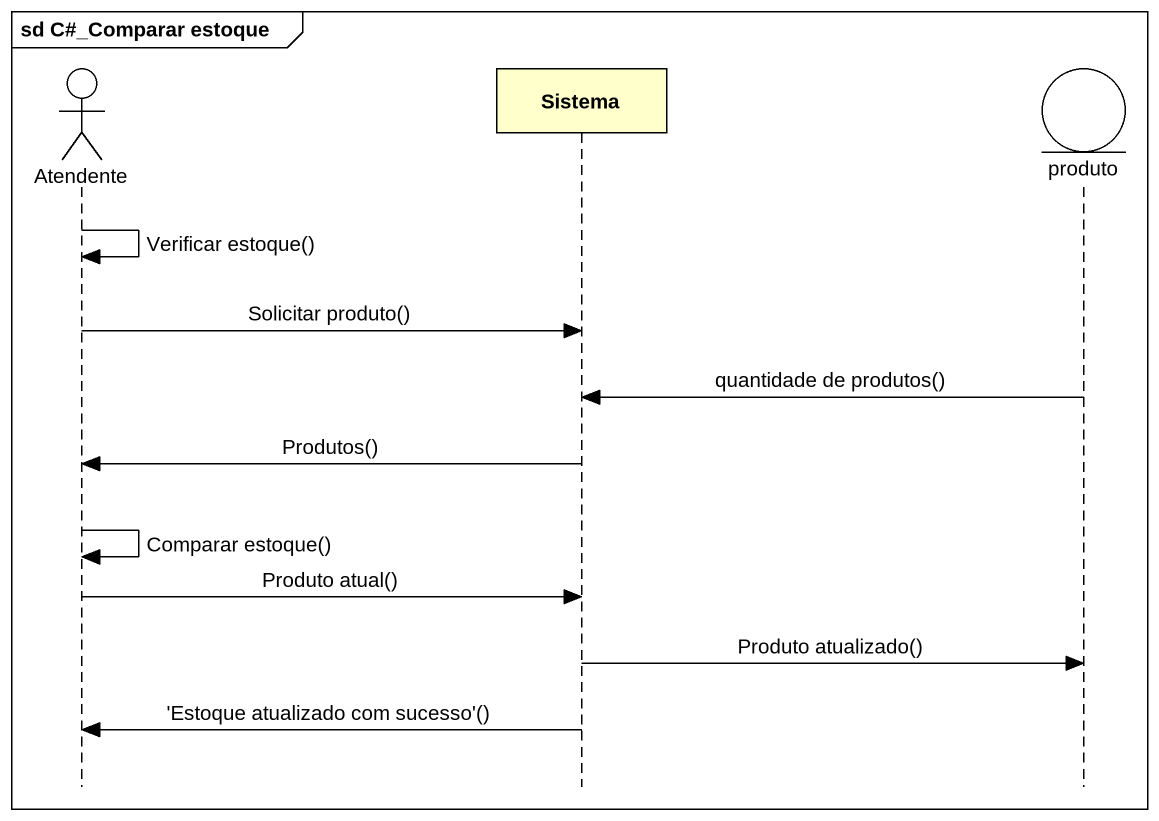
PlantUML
@startuml
mainframe sd C#_Comparar estoque
hide footbox
actor Atendente
participant Sistema
entity produto

Atendente -> Atendente : Verificar estoque()
Atendente -> Sistema : Solicitar produto()
produto -> Sistema : quantidade de produtos()
Sistema -> Atendente : Produtos()
Atendente -> Atendente : Comparar estoque()
Atendente -> Sistema : Produto atual()
Sistema -> produto : Produto atualizado()
Sistema -> Atendente : 'Estoque atualizado com sucesso'()
@enduml
